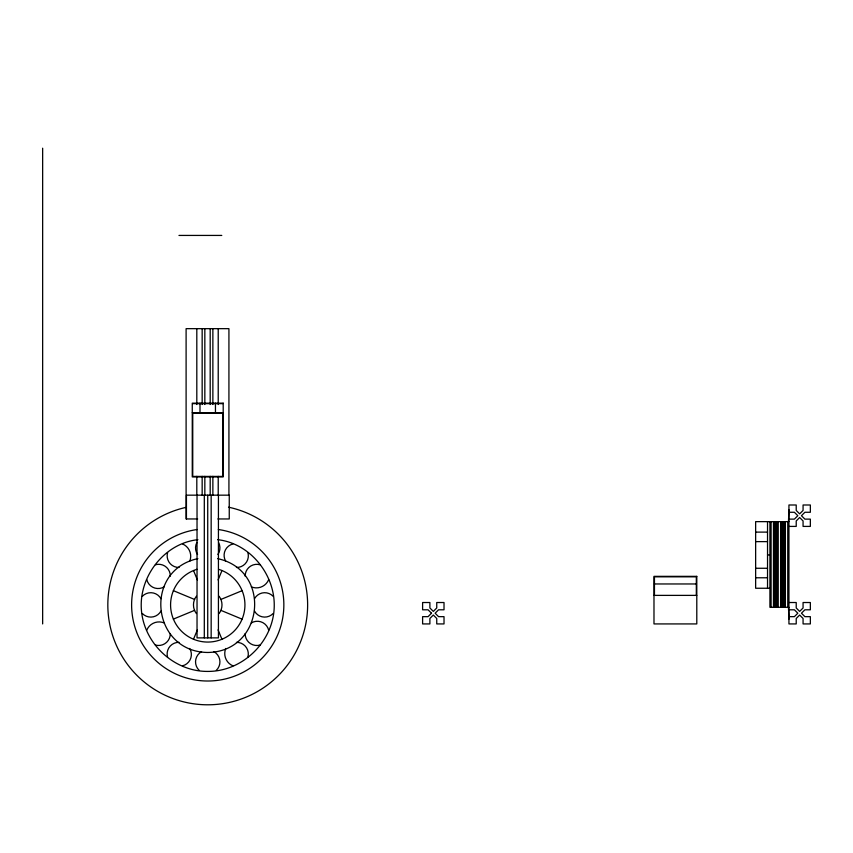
<?xml version="1.0" encoding="UTF-8"?>
<svg xmlns="http://www.w3.org/2000/svg" width="853" height="853" viewBox="0 0 853 853"><rect width="100%" height="100%" fill="white"/><g stroke="black" fill="none" stroke-linecap="round" stroke-linejoin="round"><path stroke-width="1.28" d="M173.362 590.66L194.548 599.435M242.092 619.161L220.916 610.364M193.492 639.26L197.395 629.855M218.069 579.944L221.993 570.54A37.18 37.18 0 0 1 237.23 627.552A37.18 37.18 0 0 1 178.245 627.509A37.18 37.18 0 0 1 193.546 570.54A37.18 37.18 0 0 1 196.947 569.303M197.896 539.672C166.047 543.105 141.278 573.291 141.214 604.894C140.99 640.496 172.125 671.642 207.727 671.418C243.329 671.642 274.474 640.496 274.25 604.894C274.186 573.291 249.407 543.105 217.568 539.672M173.351 619.118L194.548 610.364M220.916 599.435L242.113 590.681M197.885 558.619C142.856 570.422 151.535 651.863 207.727 652.47C263.929 651.863 272.597 570.422 217.579 558.619M178.97 235.428L221.78 235.428M192.746 403.64L222.718 403.64M192.266 412.681L223.198 412.681M788.94 509.753L788.471 521.641M788.94 512.269L794.399 512.269L797.822 515.702L794.399 519.125L788.94 519.125M197.672 518.955L186.103 518.955L186.103 328.661L228.924 328.661L228.924 494.996M217.878 518.955L229.254 518.955L229.254 495.166L186.434 495.166L186.434 518.955M788.94 521.641L755.641 521.641L755.641 588.25L769.918 588.25M788.94 526.408L796.222 526.408L796.222 520.948L799.645 517.515L803.068 520.948L803.068 526.408L810.35 526.408L810.35 519.125L804.891 519.125L801.468 515.702L804.891 512.269L810.35 512.269L810.35 504.997L803.068 504.997L803.068 510.457L799.645 513.879L796.222 510.457L796.222 504.997L788.94 504.997L788.94 623.927L796.222 623.927L796.222 618.468L799.645 615.045L803.068 618.468L803.068 623.927L810.35 623.927L810.35 616.655L804.891 616.655L801.468 613.222L804.891 609.799L810.35 609.799L810.35 602.517L803.068 602.517L803.068 607.976L799.645 611.409L796.222 607.976L796.222 602.517L788.94 602.517M755.641 532.112L767.529 532.112M755.641 541.623L767.529 541.623M767.529 554.951L769.918 554.951M755.641 568.269L767.529 568.269M755.641 577.78L767.529 577.78M654.454 583.964L696.325 583.964M653.984 595.383L696.794 595.383M788.94 607.283L769.918 607.283L769.918 521.641M788.94 609.799L794.399 609.799L797.822 613.222L794.399 616.655L788.94 616.655M788.94 619.171L788.471 607.283M193.514 570.518L197.406 579.944M218.059 629.855L221.951 639.281M787.756 521.641L787.756 607.283M785.378 521.641L785.378 607.283M784.184 521.641L784.184 607.283M783.001 521.641L783.001 607.283M781.806 521.641L781.806 607.283M780.612 521.641L780.612 607.283M778.235 521.641L778.235 607.283M777.051 521.641L777.051 607.283M775.857 521.641L775.857 607.283M774.673 521.641L774.673 607.283M773.479 521.641L773.479 607.283M771.101 521.641L771.101 607.283M767.529 521.641L767.529 588.25M696.325 595.383L696.325 576.831L654.454 576.831L654.454 595.383M218.432 495.166L218.432 637.884L197.032 637.884L197.032 495.166M218.219 328.661L218.219 404.503M218.219 476.369L218.219 494.996M215.457 403.16L215.457 412.681M212.866 328.661L212.866 404.503M212.866 476.369L212.866 494.996M211.16 495.166L211.16 637.884M210.19 328.661L210.19 404.503M210.19 476.369L210.19 494.996M207.727 495.166L207.727 637.884M204.837 328.661L204.837 404.503M204.837 476.369L204.837 494.996M204.304 495.166L204.304 637.884M202.161 328.661L202.161 404.503M202.161 476.369L202.161 494.996M199.997 403.16L199.997 412.681M196.808 328.661L196.808 404.503M196.808 476.369L196.808 494.996M42.65 148.198L42.65 623.927M228.529 507.183A99.908 99.908 0 0 1 290.788 660.414A99.908 99.908 0 0 1 125.402 661.491A99.908 99.908 0 0 1 185.655 507.46M218.325 529.521A76.12 76.12 0 0 1 271.808 645.988A76.12 76.12 0 0 1 143.656 645.988A76.12 76.12 0 0 1 197.139 529.521M225.778 561.327A11.654 11.654 0 0 1 232.965 543.969M164.16 586.853A11.654 11.654 0 0 1 146.801 579.656M179.045 567.458A11.654 11.654 0 0 1 167.604 552.563M197.565 554.503A11.654 11.654 0 0 1 196.926 542.401M182.521 543.958A13.285 13.285 0 0 1 189.707 561.317M247.882 552.573A11.654 11.654 0 0 1 236.441 567.48M268.674 579.688A13.285 13.285 0 0 1 251.315 586.875M142.344 596.29A11.654 11.654 0 0 1 160.972 598.742M245.174 576.212A11.654 11.654 0 0 1 260.069 564.771M254.493 598.742A11.654 11.654 0 0 1 273.12 596.29M218.539 542.401A11.654 11.654 0 0 1 217.899 554.503M213.89 651.66A11.654 11.654 0 0 1 216.342 670.287M273.12 613.51A11.654 11.654 0 0 1 254.493 611.057M251.304 622.946A11.654 11.654 0 0 1 268.663 630.132M260.058 645.049A11.654 11.654 0 0 1 245.152 633.608M236.42 642.341A11.654 11.654 0 0 1 247.86 657.236M232.944 665.841A13.285 13.285 0 0 1 225.757 648.483M199.122 670.287A11.654 11.654 0 0 1 201.575 651.66M146.791 630.111A13.285 13.285 0 0 1 164.149 622.925M160.972 611.057A11.654 11.654 0 0 1 142.344 613.51M189.686 648.472A11.654 11.654 0 0 1 182.489 665.83M167.583 657.226A11.654 11.654 0 0 1 179.023 642.32M170.291 633.587A11.654 11.654 0 0 1 155.395 645.028M155.406 564.75A11.654 11.654 0 0 1 170.312 576.191M219.05 596.215A14.277 14.277 0 0 1 219.05 613.584M196.414 613.584A14.277 14.277 0 0 1 196.414 596.215M218.549 569.303A37.18 37.18 0 0 1 221.972 570.529M431.501 613.222L428.067 616.655L422.608 616.655L422.608 623.927L429.891 623.927L429.891 618.468L433.313 615.045L436.747 618.468L436.747 623.927L444.018 623.927L444.018 616.655L438.559 616.655L435.137 613.222L438.559 609.799L444.018 609.799L444.018 602.517L436.747 602.517L436.747 607.976L433.313 611.409L429.891 607.976L429.891 602.517L422.608 602.517L422.608 609.799L428.067 609.799L431.501 613.222M223.198 403.16L192.266 403.16L192.266 476.902L223.198 476.902L223.198 403.16M222.718 413.151L192.746 413.151L192.746 476.422L222.718 476.422L222.718 413.151M696.794 576.351L653.984 576.351L653.984 623.927L696.794 623.927L696.794 576.351"/></g></svg>
